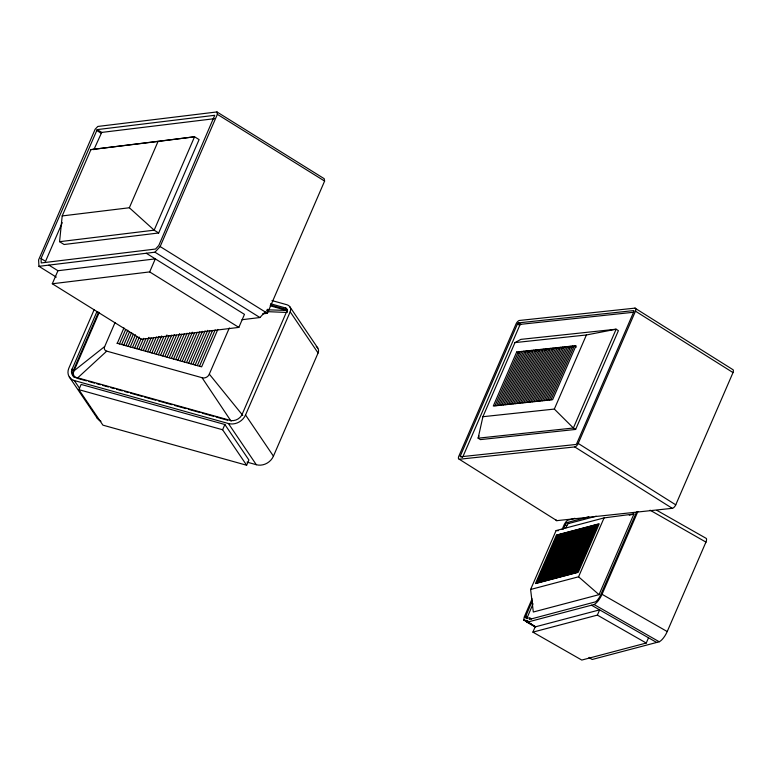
<?xml version="1.0" encoding="UTF-8"?>
<svg xmlns="http://www.w3.org/2000/svg" width="772" height="772" viewBox="0 0 772 772"><rect width="100%" height="100%" fill="white"/><g stroke="black" fill="none" stroke-linecap="round" stroke-linejoin="round"><path stroke-width="1.16" d="M532.371 600.664L525.365 617.253L525.626 617.889L529.901 618.044L531.532 618.97M59.569 241.694L62.194 215.928L90.893 149.623L194.563 136.779L199.089 139.597L158.675 232.98L64.095 244.502L59.569 241.694L154.159 230.172L158.675 232.98M533.056 603.791L527.015 617.996L525.385 617.06M482.905 416.706L478.129 438.178L480.396 439.606L575.642 429.435L618.401 330.638L616.133 329.21L520.888 339.371L514.972 342.604L482.905 416.706L554.335 409.073L573.374 428.006L575.642 429.435M96.905 311.666L71.719 370.02A7.276 6.301 -34.1 0 0 74.865 377.054L230.982 420.576A9.92 8.598 -34.1 0 0 241.761 415.182L287.078 310.614A2.615 2.268 -34.1 0 0 285.949 308.076L270.509 303.743M98.498 312.206L72.829 371.67A7.276 6.301 -34.1 0 0 73.958 377.238M99.231 312.409L73.601 371.776A6.437 5.578 -34.1 0 0 76.389 378M115.067 322.493L104.452 347.12A3.995 3.464 -34.1 0 0 106.179 350.98L202.853 377.923A5.636 4.883 -34.1 0 0 208.971 374.864L229.323 327.955M460.353 455.885L460.324 455.982A1.274 0.56 -57.8 0 0 460.469 456.802L575.844 444.489A1.274 0.56 -57.8 0 0 576.752 443.553L633.937 311.396A1.274 0.56 -57.8 0 0 633.793 310.585L518.475 322.879A1.274 0.56 -57.8 0 0 517.51 323.835L460.353 455.885L462.592 457.41M635.472 311.184L635.626 310.749A4.111 1.814 -57.8 0 0 635.144 308.115L519.17 320.496A4.111 1.814 -57.8 0 0 516.246 323.497L458.636 456.628A4.111 1.814 -57.8 0 0 459.118 459.272L575.082 446.892A4.111 1.814 -57.8 0 0 578.016 443.881L635.472 311.184L733.014 372.577L675.548 505.284A4.111 1.814 -57.8 0 1 672.624 508.285L556.66 520.666A4.111 1.814 -57.8 0 1 555.975 519.797M733.014 372.577L733.159 372.152A4.111 1.814 -57.8 0 0 732.676 369.508L634.902 308.086M41.032 258.523L97.195 129.609L214.751 115.289L158.781 245.506L155.51 249.038L41.263 262.953L41.032 258.523L45.548 261.332L62.281 222.654M93.846 149.72L101.711 132.417L214.519 118.676M52.303 283.768L57.939 270.731L155.307 258.871L149.671 271.908L52.303 283.768L141.469 339.255L238.838 327.396L244.473 314.368L146.265 253.245M129.349 207.755L158.048 141.45L194.563 136.779L154.159 230.172L129.349 207.755L62.194 215.928M94.174 309.649L68.804 368.273A10.924 9.467 -34.1 0 0 74.295 380.538L79.603 388.384M78.879 389.667L81.147 384.427L224.874 424.513L248.902 459.996L246.635 465.236L102.908 425.15L78.879 389.667L222.606 429.753L246.635 465.236M117.286 343.308L123.945 327.907M38.947 266.321L154.94 252.193L160.151 246.558L217.366 114.333L216.951 111.94L97.803 126.454L95.159 129.223L38.6 259.923L38.947 266.321L56.269 277.109M119.448 343.916L125.633 329.615M121.609 344.515L127.795 330.213M123.771 345.123L129.484 331.921M125.932 345.721L131.645 332.52M128.094 346.329L133.334 334.228M130.256 346.927L135.496 334.826M132.417 347.535L137.184 336.534M134.589 348.133L139.346 337.132M136.75 348.741L141.035 338.84M138.912 349.34L143.669 338.339M141.073 349.948L145.831 338.947M143.235 350.546L148.948 337.345M145.397 351.154L151.109 337.953M147.558 351.752L153.753 337.46M149.729 352.36L156.388 336.959M151.891 352.958L159.032 336.467M154.053 353.566L161.666 335.965M156.214 354.165L163.828 336.573M158.376 354.773L166.945 334.971M160.537 355.371L169.107 335.579M162.699 355.979L171.741 335.077M164.861 356.577L174.385 334.585M167.032 357.185L176.547 335.183M169.193 357.783L179.664 333.591M171.355 358.391L181.825 334.189M173.517 358.99L184.46 333.697M175.678 359.598L187.104 333.195M177.84 360.196L189.738 332.703M180.001 360.804L192.382 332.201M182.163 361.402L194.544 332.809M184.334 362.01L197.178 332.307M186.496 362.608L199.823 331.815M188.657 363.216L202.457 331.323M190.819 363.815L205.101 330.821M192.981 364.423L207.736 330.329M195.142 365.031L209.897 330.927M197.304 365.629L212.541 330.435M199.475 366.237L215.176 329.933M217.82 329.441L201.637 366.835L116.968 343.222M262.634 313.886L267.392 313.297L268.482 310.778L267.353 310.074L267.71 309.254L268.839 309.958L324.607 181.082L324.201 178.679L216.951 111.94M222.606 429.753L224.874 424.513M74.295 380.538L228.425 423.529A13.568 11.754 -34.1 0 0 245.544 414.969L290.185 311.811A6.263 5.433 -34.1 0 0 287.039 304.776L271.966 300.578M247.04 462.129L256.314 464.715A13.568 11.754 -34.1 0 0 273.433 456.155L318.074 352.997A6.263 5.433 -34.1 0 0 316.269 346.551M463.103 456.213L519.778 325.263A1.274 0.56 -57.8 0 1 520.685 324.327L633.629 312.255M479.084 435.987L478.129 438.178L573.374 428.006L616.133 329.21L586.402 334.971L514.972 342.604M516.69 351.984L493.298 406.024L552.617 399.693L576.008 345.653L516.69 351.984L518.707 353.258M494.987 405.84L518.379 351.81M496.686 405.667L520.067 351.627M498.384 405.483L521.766 351.443M500.073 405.3L523.464 351.26L525.481 352.534M501.771 405.117L525.153 351.086M503.469 404.943L526.851 350.903L528.868 352.167M505.158 404.76L528.55 350.72M506.857 404.576L530.239 350.536L532.255 351.81M508.555 404.393L531.937 350.363M510.244 404.219L533.626 350.179L535.643 351.443M511.942 404.036L535.324 349.996M513.641 403.852L537.023 349.812L539.039 351.086M515.329 403.669L538.711 349.639M517.028 403.495L540.41 349.455L542.427 350.72M518.716 403.312L542.108 349.272M520.415 403.129L543.797 349.089L545.814 350.363M522.113 402.945L545.495 348.915M523.802 402.772L547.194 348.732L549.21 349.996M525.5 402.588L548.882 348.548M527.199 402.405L550.581 348.365L552.598 349.639M528.888 402.222L552.279 348.191M530.586 402.048L553.968 348.008M532.284 401.865L555.666 347.825M533.973 401.681L557.355 347.641L559.372 348.915M535.672 401.498L559.053 347.468M537.37 401.324L560.752 347.284L562.769 348.548M539.059 401.141L562.441 347.101M540.757 400.957L564.139 346.917M542.455 400.774L565.837 346.744M544.144 400.6L567.526 346.56L569.543 347.825M545.843 400.417L569.225 346.377M547.531 400.234L570.923 346.194L572.94 347.468M549.23 400.05L572.612 346.02M550.928 399.877L574.31 345.837L576.327 347.101M554.335 409.073L586.402 334.971M530.605 589.47L556.091 530.576L604.061 517.906L633.937 513.988L599.024 594.662L533.317 612.013L530.605 589.47L578.566 576.8L604.061 517.906M536.53 583.285L557.509 534.822M537.63 582.995L558.6 534.533M538.731 582.706L559.7 534.243M532.101 598.821L524.236 617.011L523.773 619.665L524.333 620.37L527.768 620.485L527.015 622.232L535.16 626.893L599.632 609.861L597.364 615.11L532.892 632.133L535.16 626.893M562.161 529.341L564.313 524.429A5.346 1.795 -60.3 0 1 567.758 520.231L574.918 518.292M539.831 582.416L560.8 533.954M563.319 529.158L565.307 524.584A2.528 0.849 -60.3 0 1 566.938 522.596L588.833 516.796M540.921 582.127L561.9 533.655M542.021 581.837L563 533.365M565.905 527.884L566.938 525.51A2.528 0.849 -60.3 0 1 568.568 523.532L596.206 516.207M543.121 581.548L564.091 533.076M544.221 581.258L565.191 532.786M545.312 580.969L566.291 532.497M529.901 618.044L529.293 619.453L595.444 601.861A7.71 2.596 -60.3 0 0 600.442 595.453L636.611 511.942M546.412 580.679L567.391 532.207M547.512 580.39L568.481 531.918M548.612 580.1L569.582 531.628M549.703 579.811L570.682 531.339M550.803 579.521L571.782 531.049M551.903 579.232L572.872 530.76M553.003 578.942L573.972 530.47L576.037 531.647M554.103 578.643L575.072 530.181M555.193 578.353L576.173 529.891M556.294 578.064L577.273 529.602M557.394 577.774L578.363 529.312M558.494 577.485L579.463 529.023M559.584 577.195L580.563 528.733M560.684 576.906L581.663 528.444M561.784 576.616L582.754 528.154M562.884 576.327L583.854 527.865M563.985 576.037L584.954 527.575M565.075 575.748L586.054 527.276M566.175 575.458L587.145 526.986M567.275 575.169L588.245 526.697M568.375 574.879L589.345 526.408M569.466 574.59L590.445 526.118M570.566 574.3L591.545 525.828M571.666 574.011L592.635 525.539M572.766 573.721L593.736 525.249M573.857 573.432L594.836 524.96M574.957 573.142L595.936 524.671M576.057 572.853L597.026 524.381M577.157 572.563L598.126 524.091M527.015 622.232L594.073 604.524A10.528 3.542 -60.3 0 0 602.044 594.305L637.884 511.479M532.892 632.133L581.779 660.06L646.251 643.037L648.519 637.797M589.142 657.734L592.192 659.481L659.249 641.773A10.528 3.542 -60.3 0 0 667.22 631.554L705.936 542.098L650.063 510.176M705.579 542.909L706.148 541.51A5.529 1.853 -60.3 0 0 705.926 538.219L657.03 510.437M517.462 323.931L519.73 325.359M241.993 319.714L259.923 317.533L265.134 311.898M106.7 351.163L77.239 378.299L86.493 380.885M73.919 370.898L104.645 346.57M518.417 322.899L520.743 324.308M629.325 515.204L633.937 513.988M90.893 149.623L158.048 141.45M266.456 310.228L268.839 309.958M589.75 657.619L589.152 657.387M268.473 309.842L286.653 310.421A1.785 1.544 -34.1 0 1 287.473 311.521M266.919 311.627L287.3 312.486M556.091 530.576L558.301 530.711M270.47 305.065L287.059 309.726A2.615 2.268 -34.1 0 1 287.58 310.045M270.132 305.799L286.325 310.315M88.799 381.532L94.589 383.144M96.905 383.79L100.37 384.755M102.686 385.402L108.476 387.013M110.782 387.66L114.256 388.625M116.572 389.271L122.352 390.883M124.668 391.529L128.142 392.494M130.458 393.141L142.029 396.374M144.335 397.02L155.905 400.243M158.221 400.89L172.108 404.76M174.424 405.406L185.994 408.629M188.3 409.276L199.871 412.509M202.187 413.155L213.757 416.378M216.073 417.025L227.643 420.248M567.024 522.557L568.655 523.484M565.229 524.757L566.851 525.684M602.044 594.305L667.22 631.554M594.073 604.524L659.249 641.773M591.487 605.209L656.663 642.449M597.364 615.11L646.251 643.037M525.713 616.066L527.344 617.002M525.578 616.384L527.208 617.32M525.5 616.625L527.131 617.552M525.433 616.847L527.064 617.783M525.365 617.253L526.986 618.189M523.773 619.665L531.011 623.805M523.85 619.935L534.919 626.285M523.966 620.148L535.71 626.874M217.366 114.333L324.607 181.082M97.195 129.609L101.711 132.417M96.5 130.333L101.016 133.151M160.151 246.558L267.392 313.297M154.94 252.193L259.923 317.533M149.671 271.908L238.838 327.396M48.906 265.105L57.939 270.731M578.228 443.446L675.77 504.849M574.802 446.969L672.344 508.372M459.359 459.301L556.902 520.695M578.566 576.8L599.024 594.662M209.337 374.159L242.775 415.384M289.905 306.851L317.794 348.037M290.185 311.811L318.074 352.997M285.553 307.941L286.663 309.591M245.544 414.969L273.433 456.155M228.425 423.529L256.314 464.715M72.057 369.064L73.176 370.714M69.287 376.919L97.175 418.106M202.1 377.769L231.108 421.222M100.958 421.29A10.924 9.467 -34.1 0 1 96.587 417.015M556.409 535.112L535.43 583.574L578.257 572.274L599.226 523.802L556.409 535.112"/></g></svg>
